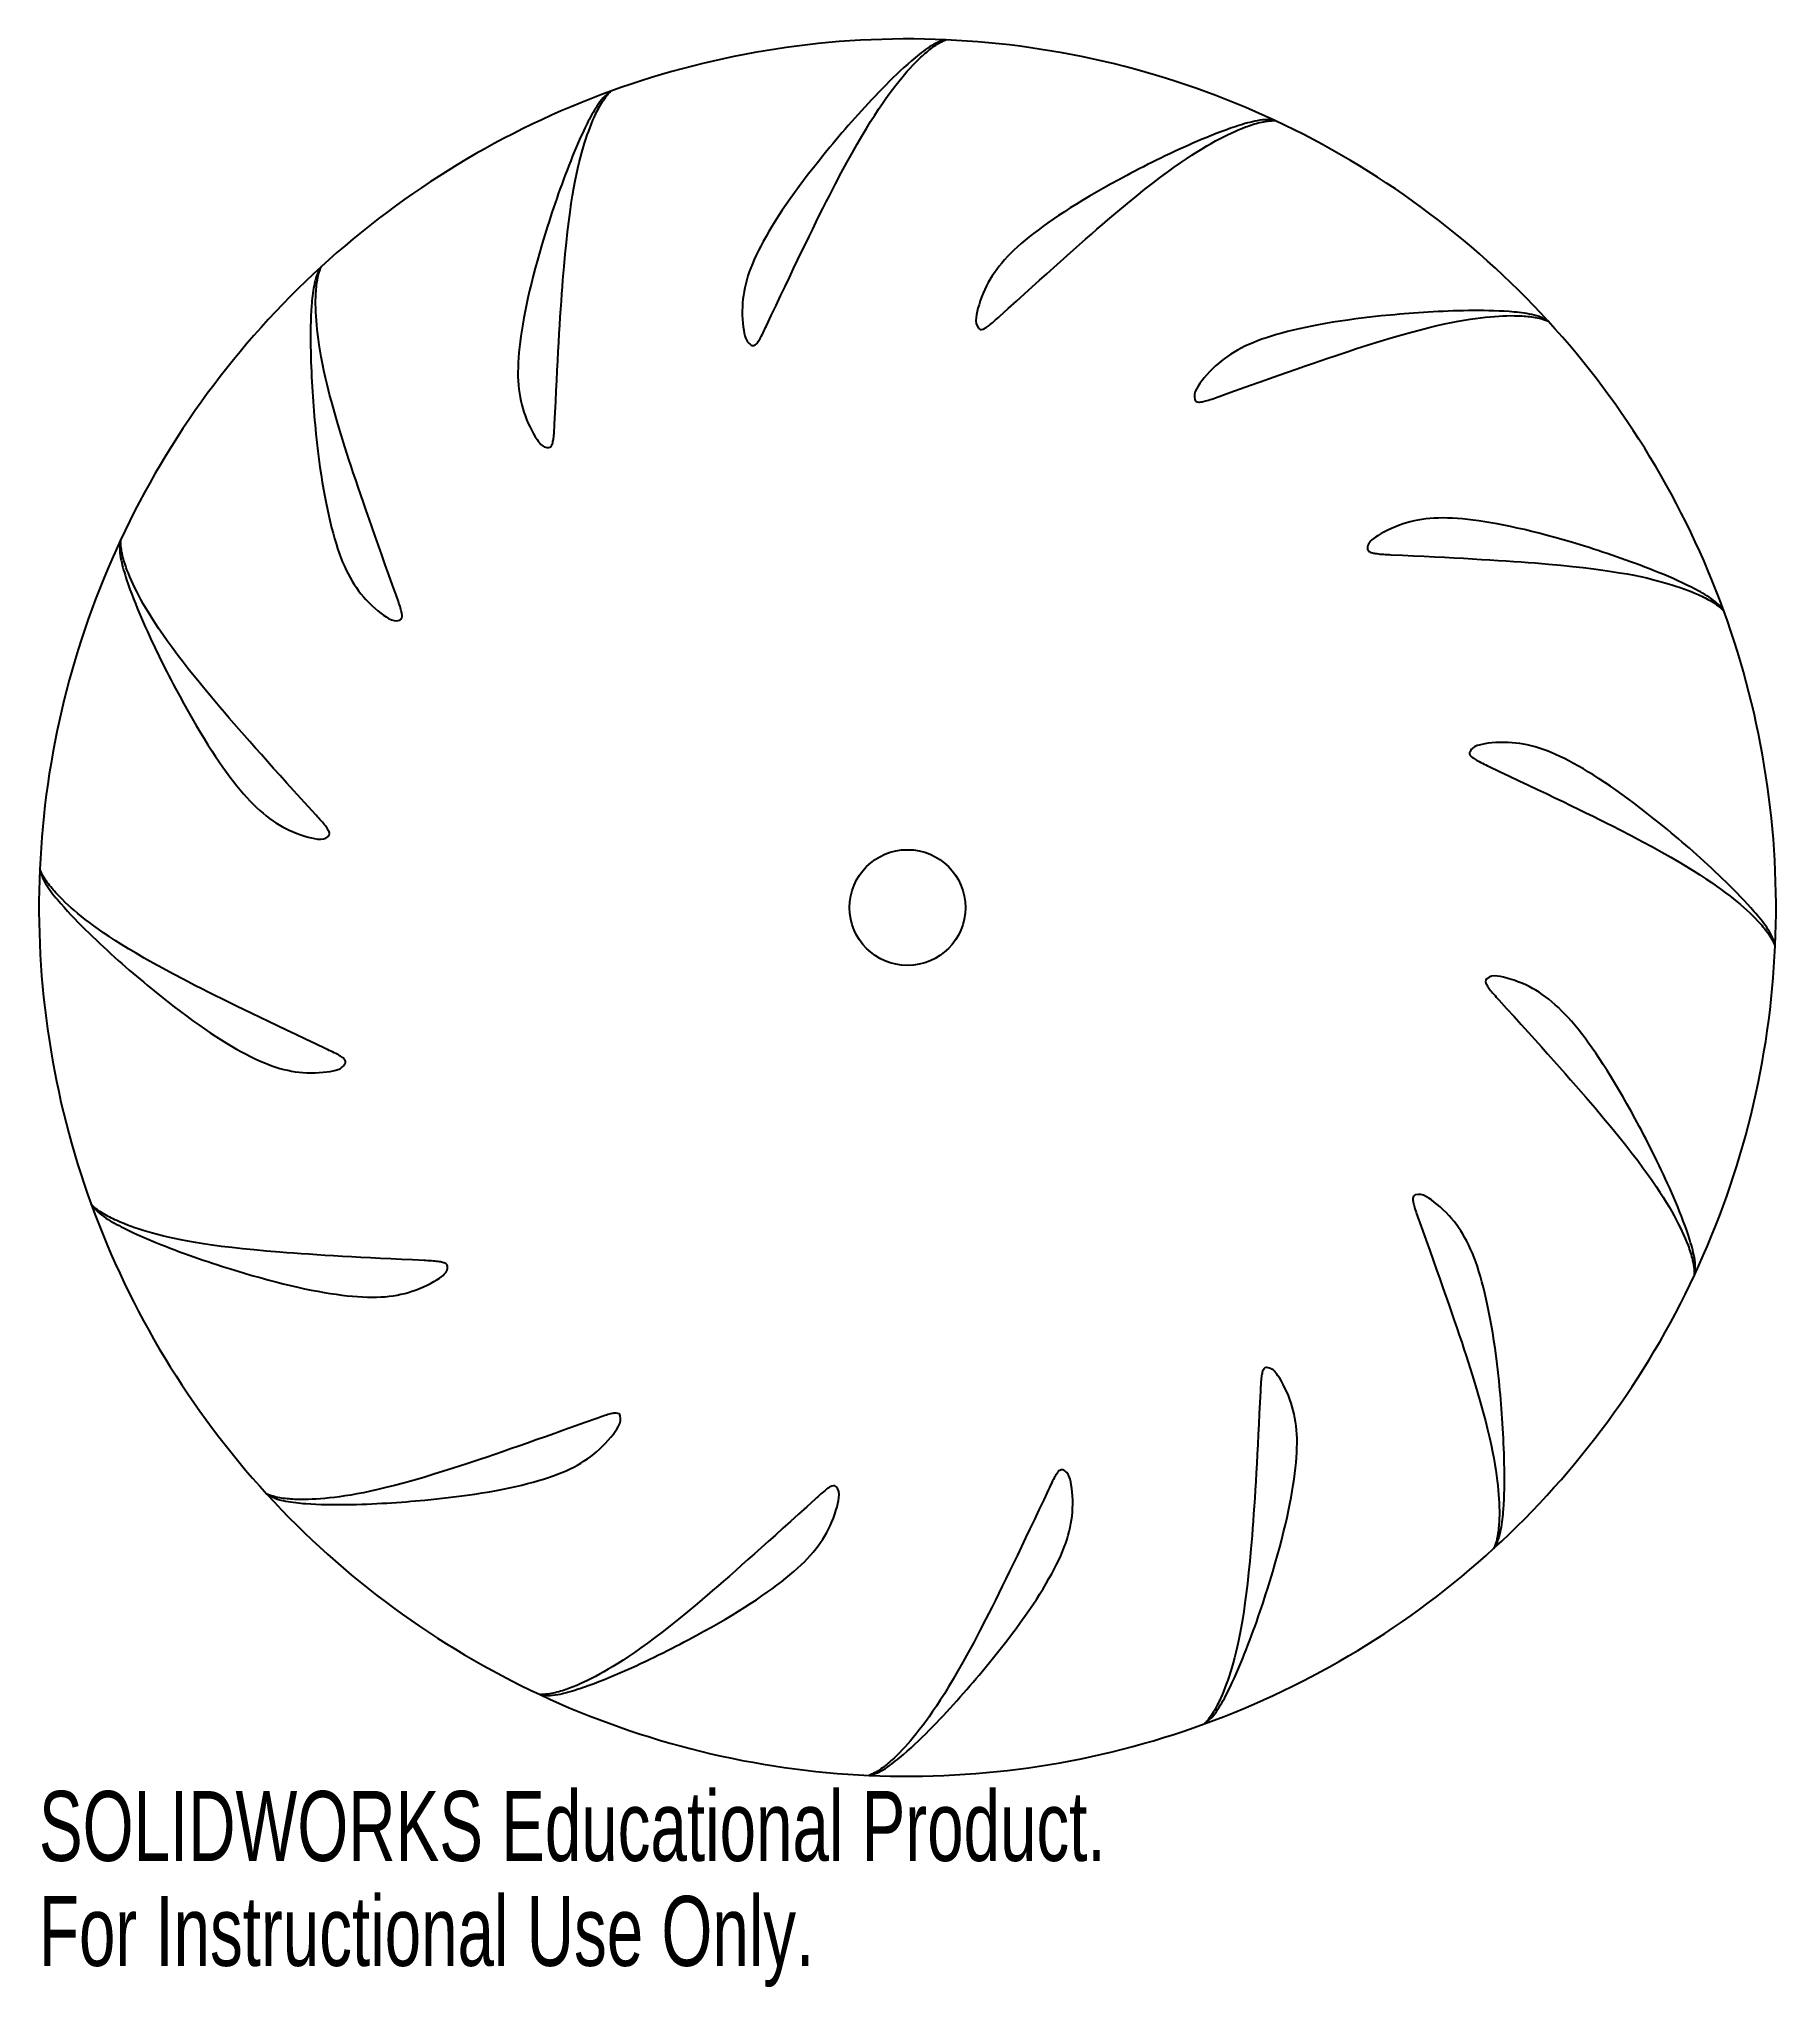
# Model space of a CAD drawing. Header units: millimetres. Extents: x -60 to 60, y -75 to 60.
import ezdxf

# ---------------------------------------------------------------- set-up
doc = ezdxf.new("R2010")
doc.units = ezdxf.units.MM
doc.styles.add('SLDTEXTSTYLE0', font='TXT', dxfattribs={"width": 0.7})

msp = doc.modelspace()

# ---------------------------------------------------------------- linework, layer by layer
at = {"color": 7, "linetype": 'Continuous', "lineweight": 25}
msp.add_circle((0, 0), 4, dxfattribs=at)
for start, end in [(87.4716, 109.9714), (64.9716, 87.4714), (109.9716, 132.4714), (42.4716, 64.9714), (132.4716, 154.9714), (19.9716, 42.4714), (154.9716, 177.4714), (357.4716, 19.9714), (177.4716, 199.9714), (334.9716, 357.4714), (199.9716, 222.4714), (312.4716, 334.9714), (222.4716, 244.9714), (289.9716, 312.4714), (244.9716, 267.4714), (267.4716, 289.9714)]:
    msp.add_arc((0, 0), 60, start, end, dxfattribs=at)
for points, knots in [([(2.65, 59.94), (2.65, 59.94), (2.65, 59.94), (2.65, 59.94), (2.65, 59.94), (2.65, 59.94), (2.64, 59.94), (2.64, 59.94), (2.62, 59.93), (2.58, 59.92), (2.53, 59.9), (2.45, 59.88), (2.25, 59.83), (1.87, 59.68), (1.18, 59.25), (-0.09, 58.21), (-2.44, 55.93), (-6.76, 51), (-10.49, 45.63), (-11.59, 42.14), (-11.29, 39.32), (-11.01, 38.99), (-10.79, 38.86)], [0, 0, 0, 0, 0.0000006, 0.0000013, 0.0000032, 0.0000087, 0.0000249, 0.000073, 0.000211, 0.0005729, 0.0013066, 0.0023638, 0.0038896, 0.0078408, 0.0156445, 0.0312967, 0.0626009, 0.1252166, 0.2504451, 0.3754675, 0.445342, 0.499514, 0.499514, 0.499514, 0.499514]), ([(-10.79, 38.86), (-10.75, 38.84), (-10.68, 38.8), (-10.49, 38.87), (-10.36, 39.03), (-10.13, 39.37), (-8.04, 43.81), (-3.79, 52.67), (-1, 56.71), (0.65, 58.53), (1.59, 59.33), (2.09, 59.67), (2.37, 59.81), (2.51, 59.88), (2.59, 59.92), (2.63, 59.93), (2.64, 59.94), (2.65, 59.94), (2.65, 59.94), (2.65, 59.94), (2.65, 59.94), (2.65, 59.94), (2.65, 59.94)], [0.499514, 0.499514, 0.499514, 0.499514, 0.5082622, 0.5151159, 0.5189437, 0.5228581, 0.5306859, 0.6245245, 0.8122199, 0.9060906, 0.9530411, 0.9765371, 0.9882019, 0.9942551, 0.9972044, 0.9988122, 0.9996763, 0.9999301, 0.999986, 0.9999971, 0.9999993, 1, 1, 1, 1]), ([(-20.49, 56.39), (-20.49, 56.39), (-20.49, 56.39), (-20.49, 56.39), (-20.49, 56.39), (-20.49, 56.39), (-20.5, 56.39), (-20.5, 56.38), (-20.52, 56.37), (-20.54, 56.35), (-20.59, 56.31), (-20.65, 56.26), (-20.81, 56.14), (-21.11, 55.86), (-21.59, 55.19), (-22.36, 53.75), (-23.66, 50.74), (-25.76, 44.53), (-27.15, 38.14), (-26.83, 34.5), (-25.47, 32.01), (-25.1, 31.8), (-24.83, 31.77)], [0, 0, 0, 0, 0.0000006, 0.0000013, 0.0000032, 0.0000087, 0.0000249, 0.000073, 0.000211, 0.0005729, 0.0013066, 0.0023638, 0.0038896, 0.0078408, 0.0156445, 0.0312967, 0.0626009, 0.1252166, 0.2504451, 0.3754675, 0.445342, 0.499514, 0.499514, 0.499514, 0.499514]), ([(-24.83, 31.77), (-24.79, 31.77), (-24.71, 31.76), (-24.57, 31.9), (-24.51, 32.1), (-24.42, 32.5), (-24.19, 37.4), (-23.66, 47.21), (-22.63, 52.01), (-21.79, 54.32), (-21.24, 55.42), (-20.9, 55.93), (-20.7, 56.17), (-20.59, 56.29), (-20.54, 56.35), (-20.5, 56.38), (-20.5, 56.39), (-20.49, 56.39), (-20.49, 56.39), (-20.49, 56.39), (-20.49, 56.39), (-20.49, 56.39), (-20.49, 56.39)], [0.499514, 0.499514, 0.499514, 0.499514, 0.5082622, 0.5151159, 0.5189437, 0.5228581, 0.5306859, 0.6245245, 0.8122199, 0.9060906, 0.9530411, 0.9765371, 0.9882019, 0.9942551, 0.9972044, 0.9988122, 0.9996763, 0.9999301, 0.999986, 0.9999971, 0.9999993, 1, 1, 1, 1]), ([(25.38, 54.37), (25.38, 54.37), (25.38, 54.37), (25.38, 54.37), (25.38, 54.37), (25.38, 54.37), (25.38, 54.37), (25.37, 54.37), (25.35, 54.37), (25.32, 54.37), (25.26, 54.37), (25.18, 54.39), (24.98, 54.41), (24.57, 54.43), (23.76, 54.29), (22.19, 53.82), (19.15, 52.61), (13.27, 49.7), (7.77, 46.17), (5.42, 43.36), (4.62, 40.64), (4.74, 40.23), (4.91, 40.03)], [0, 0, 0, 0, 0.0000006, 0.0000013, 0.0000032, 0.0000087, 0.0000249, 0.000073, 0.000211, 0.0005729, 0.0013066, 0.0023638, 0.0038896, 0.0078408, 0.0156445, 0.0312967, 0.0626009, 0.1252166, 0.2504451, 0.3754675, 0.445342, 0.499514, 0.499514, 0.499514, 0.499514]), ([(4.91, 40.03), (4.93, 39.99), (4.98, 39.93), (5.18, 39.93), (5.37, 40.02), (5.71, 40.25), (9.34, 43.55), (16.65, 50.11), (20.78, 52.78), (23, 53.82), (24.17, 54.21), (24.77, 54.32), (25.08, 54.35), (25.24, 54.36), (25.32, 54.36), (25.37, 54.37), (25.38, 54.37), (25.38, 54.37), (25.38, 54.37), (25.38, 54.37), (25.38, 54.37), (25.38, 54.37), (25.38, 54.37)], [0.499514, 0.499514, 0.499514, 0.499514, 0.5082622, 0.5151159, 0.5189437, 0.5228581, 0.5306859, 0.6245245, 0.8122199, 0.9060906, 0.9530411, 0.9765371, 0.9882019, 0.9942551, 0.9972044, 0.9988122, 0.9996763, 0.9999301, 0.999986, 0.9999971, 0.9999993, 1, 1, 1, 1]), ([(-40.51, 44.26), (-40.51, 44.26), (-40.51, 44.26), (-40.51, 44.26), (-40.51, 44.26), (-40.51, 44.26), (-40.52, 44.25), (-40.52, 44.25), (-40.53, 44.23), (-40.54, 44.2), (-40.57, 44.15), (-40.61, 44.08), (-40.71, 43.9), (-40.88, 43.53), (-41.06, 42.73), (-41.23, 41.1), (-41.27, 37.82), (-40.84, 31.28), (-39.68, 24.84), (-37.99, 21.6), (-35.78, 19.82), (-35.36, 19.78), (-35.1, 19.85)], [0, 0, 0, 0, 0.0000006, 0.0000013, 0.0000032, 0.0000087, 0.0000249, 0.000073, 0.000211, 0.0005729, 0.0013066, 0.0023638, 0.0038896, 0.0078408, 0.0156445, 0.0312967, 0.0626009, 0.1252166, 0.2504451, 0.3754675, 0.445342, 0.499514, 0.499514, 0.499514, 0.499514]), ([(-35.1, 19.85), (-35.06, 19.86), (-34.98, 19.89), (-34.91, 20.07), (-34.92, 20.27), (-35, 20.68), (-36.66, 25.3), (-39.93, 34.56), (-40.81, 39.39), (-40.92, 41.85), (-40.83, 43.07), (-40.71, 43.67), (-40.62, 43.97), (-40.57, 44.12), (-40.54, 44.2), (-40.52, 44.24), (-40.51, 44.25), (-40.51, 44.26), (-40.51, 44.26), (-40.51, 44.26), (-40.51, 44.26), (-40.51, 44.26), (-40.51, 44.26)], [0.499514, 0.499514, 0.499514, 0.499514, 0.5082622, 0.5151159, 0.5189437, 0.5228581, 0.5306859, 0.6245245, 0.8122199, 0.9060906, 0.9530411, 0.9765371, 0.9882019, 0.9942551, 0.9972044, 0.9988122, 0.9996763, 0.9999301, 0.999986, 0.9999971, 0.9999993, 1, 1, 1, 1]), ([(44.26, 40.51), (44.26, 40.51), (44.26, 40.51), (44.26, 40.51), (44.26, 40.51), (44.26, 40.51), (44.25, 40.52), (44.25, 40.52), (44.23, 40.53), (44.2, 40.54), (44.15, 40.57), (44.08, 40.61), (43.9, 40.71), (43.53, 40.88), (42.73, 41.06), (41.1, 41.23), (37.82, 41.27), (31.28, 40.84), (24.84, 39.68), (21.6, 37.99), (19.82, 35.78), (19.78, 35.36), (19.85, 35.1)], [0, 0, 0, 0, 0.0000006, 0.0000013, 0.0000032, 0.0000087, 0.0000249, 0.000073, 0.000211, 0.0005729, 0.0013066, 0.0023638, 0.0038896, 0.0078408, 0.0156445, 0.0312967, 0.0626009, 0.1252166, 0.2504451, 0.3754675, 0.445342, 0.499514, 0.499514, 0.499514, 0.499514]), ([(19.85, 35.1), (19.86, 35.06), (19.89, 34.98), (20.07, 34.91), (20.27, 34.92), (20.68, 35), (25.3, 36.66), (34.56, 39.93), (39.39, 40.81), (41.85, 40.92), (43.07, 40.83), (43.67, 40.71), (43.97, 40.62), (44.12, 40.57), (44.2, 40.54), (44.24, 40.52), (44.25, 40.51), (44.26, 40.51), (44.26, 40.51), (44.26, 40.51), (44.26, 40.51), (44.26, 40.51), (44.26, 40.51)], [0.499514, 0.499514, 0.499514, 0.499514, 0.5082622, 0.5151159, 0.5189437, 0.5228581, 0.5306859, 0.6245245, 0.8122199, 0.9060906, 0.9530411, 0.9765371, 0.9882019, 0.9942551, 0.9972044, 0.9988122, 0.9996763, 0.9999301, 0.999986, 0.9999971, 0.9999993, 1, 1, 1, 1]), ([(56.39, 20.49), (56.39, 20.49), (56.39, 20.49), (56.39, 20.49), (56.39, 20.49), (56.39, 20.49), (56.39, 20.5), (56.38, 20.5), (56.37, 20.52), (56.35, 20.54), (56.31, 20.59), (56.26, 20.65), (56.14, 20.81), (55.86, 21.11), (55.19, 21.59), (53.75, 22.36), (50.74, 23.66), (44.53, 25.76), (38.14, 27.15), (34.5, 26.83), (32.01, 25.47), (31.8, 25.1), (31.77, 24.83)], [0, 0, 0, 0, 0.0000006, 0.0000013, 0.0000032, 0.0000087, 0.0000249, 0.000073, 0.000211, 0.0005729, 0.0013066, 0.0023638, 0.0038896, 0.0078408, 0.0156445, 0.0312967, 0.0626009, 0.1252166, 0.2504451, 0.3754675, 0.445342, 0.499514, 0.499514, 0.499514, 0.499514]), ([(-54.37, 25.38), (-54.37, 25.38), (-54.37, 25.38), (-54.37, 25.38), (-54.37, 25.38), (-54.37, 25.38), (-54.37, 25.38), (-54.37, 25.37), (-54.37, 25.35), (-54.37, 25.32), (-54.37, 25.26), (-54.39, 25.18), (-54.41, 24.98), (-54.43, 24.57), (-54.29, 23.76), (-53.82, 22.19), (-52.61, 19.15), (-49.7, 13.27), (-46.17, 7.77), (-43.36, 5.42), (-40.64, 4.62), (-40.23, 4.74), (-40.03, 4.91)], [0, 0, 0, 0, 0.0000006, 0.0000013, 0.0000032, 0.0000087, 0.0000249, 0.000073, 0.000211, 0.0005729, 0.0013066, 0.0023638, 0.0038896, 0.0078408, 0.0156445, 0.0312967, 0.0626009, 0.1252166, 0.2504451, 0.3754675, 0.445342, 0.499514, 0.499514, 0.499514, 0.499514]), ([(-40.03, 4.91), (-39.99, 4.93), (-39.93, 4.98), (-39.93, 5.18), (-40.02, 5.37), (-40.25, 5.71), (-43.55, 9.34), (-50.11, 16.65), (-52.78, 20.78), (-53.82, 23), (-54.21, 24.17), (-54.32, 24.77), (-54.35, 25.08), (-54.36, 25.24), (-54.36, 25.32), (-54.37, 25.37), (-54.37, 25.38), (-54.37, 25.38), (-54.37, 25.38), (-54.37, 25.38), (-54.37, 25.38), (-54.37, 25.38), (-54.37, 25.38)], [0.499514, 0.499514, 0.499514, 0.499514, 0.5082622, 0.5151159, 0.5189437, 0.5228581, 0.5306859, 0.6245245, 0.8122199, 0.9060906, 0.9530411, 0.9765371, 0.9882019, 0.9942551, 0.9972044, 0.9988122, 0.9996763, 0.9999301, 0.999986, 0.9999971, 0.9999993, 1, 1, 1, 1]), ([(31.77, 24.83), (31.77, 24.79), (31.76, 24.71), (31.9, 24.57), (32.1, 24.51), (32.5, 24.42), (37.4, 24.19), (47.21, 23.66), (52.01, 22.63), (54.32, 21.79), (55.42, 21.24), (55.93, 20.9), (56.17, 20.7), (56.29, 20.59), (56.35, 20.54), (56.38, 20.5), (56.39, 20.5), (56.39, 20.49), (56.39, 20.49), (56.39, 20.49), (56.39, 20.49), (56.39, 20.49), (56.39, 20.49)], [0.499514, 0.499514, 0.499514, 0.499514, 0.5082622, 0.5151159, 0.5189437, 0.5228581, 0.5306859, 0.6245245, 0.8122199, 0.9060906, 0.9530411, 0.9765371, 0.9882019, 0.9942551, 0.9972044, 0.9988122, 0.9996763, 0.9999301, 0.999986, 0.9999971, 0.9999993, 1, 1, 1, 1]), ([(38.86, 10.79), (38.84, 10.75), (38.8, 10.68), (38.87, 10.49), (39.03, 10.36), (39.37, 10.13), (43.81, 8.04), (52.67, 3.79), (56.71, 1), (58.53, -0.65), (59.33, -1.59), (59.67, -2.09), (59.81, -2.37), (59.88, -2.51), (59.92, -2.59), (59.93, -2.63), (59.94, -2.64), (59.94, -2.65), (59.94, -2.65), (59.94, -2.65), (59.94, -2.65), (59.94, -2.65), (59.94, -2.65)], [0.499514, 0.499514, 0.499514, 0.499514, 0.5082622, 0.5151159, 0.5189437, 0.5228581, 0.5306859, 0.6245245, 0.8122199, 0.9060906, 0.9530411, 0.9765371, 0.9882019, 0.9942551, 0.9972044, 0.9988122, 0.9996763, 0.9999301, 0.999986, 0.9999971, 0.9999993, 1, 1, 1, 1]), ([(59.94, -2.65), (59.94, -2.65), (59.94, -2.65), (59.94, -2.65), (59.94, -2.65), (59.94, -2.65), (59.94, -2.64), (59.94, -2.64), (59.93, -2.62), (59.92, -2.58), (59.9, -2.53), (59.88, -2.45), (59.83, -2.25), (59.68, -1.87), (59.25, -1.18), (58.21, 0.09), (55.93, 2.44), (51, 6.76), (45.63, 10.49), (42.14, 11.59), (39.32, 11.29), (38.99, 11.01), (38.86, 10.79)], [0, 0, 0, 0, 0.0000006, 0.0000013, 0.0000032, 0.0000087, 0.0000249, 0.000073, 0.000211, 0.0005729, 0.0013066, 0.0023638, 0.0038896, 0.0078408, 0.0156445, 0.0312967, 0.0626009, 0.1252166, 0.2504451, 0.3754675, 0.445342, 0.499514, 0.499514, 0.499514, 0.499514]), ([(-59.94, 2.65), (-59.94, 2.65), (-59.94, 2.65), (-59.94, 2.65), (-59.94, 2.65), (-59.94, 2.65), (-59.94, 2.64), (-59.94, 2.64), (-59.93, 2.62), (-59.92, 2.58), (-59.9, 2.53), (-59.88, 2.45), (-59.83, 2.25), (-59.68, 1.87), (-59.25, 1.18), (-58.21, -0.09), (-55.93, -2.44), (-51, -6.76), (-45.63, -10.49), (-42.14, -11.59), (-39.32, -11.29), (-38.99, -11.01), (-38.86, -10.79)], [0, 0, 0, 0, 0.0000006, 0.0000013, 0.0000032, 0.0000087, 0.0000249, 0.000073, 0.000211, 0.0005729, 0.0013066, 0.0023638, 0.0038896, 0.0078408, 0.0156445, 0.0312967, 0.0626009, 0.1252166, 0.2504451, 0.3754675, 0.445342, 0.499514, 0.499514, 0.499514, 0.499514]), ([(-38.86, -10.79), (-38.84, -10.75), (-38.8, -10.68), (-38.87, -10.49), (-39.03, -10.36), (-39.37, -10.13), (-43.81, -8.04), (-52.67, -3.79), (-56.71, -1), (-58.53, 0.65), (-59.33, 1.59), (-59.67, 2.09), (-59.81, 2.37), (-59.88, 2.51), (-59.92, 2.59), (-59.93, 2.63), (-59.94, 2.64), (-59.94, 2.65), (-59.94, 2.65), (-59.94, 2.65), (-59.94, 2.65), (-59.94, 2.65), (-59.94, 2.65)], [0.499514, 0.499514, 0.499514, 0.499514, 0.5082622, 0.5151159, 0.5189437, 0.5228581, 0.5306859, 0.6245245, 0.8122199, 0.9060906, 0.9530411, 0.9765371, 0.9882019, 0.9942551, 0.9972044, 0.9988122, 0.9996763, 0.9999301, 0.999986, 0.9999971, 0.9999993, 1, 1, 1, 1]), ([(40.03, -4.91), (39.99, -4.93), (39.93, -4.98), (39.93, -5.18), (40.02, -5.37), (40.25, -5.71), (43.55, -9.34), (50.11, -16.65), (52.78, -20.78), (53.82, -23), (54.21, -24.17), (54.32, -24.77), (54.35, -25.08), (54.36, -25.24), (54.36, -25.32), (54.37, -25.37), (54.37, -25.38), (54.37, -25.38), (54.37, -25.38), (54.37, -25.38), (54.37, -25.38), (54.37, -25.38), (54.37, -25.38)], [0.499514, 0.499514, 0.499514, 0.499514, 0.5082622, 0.5151159, 0.5189437, 0.5228581, 0.5306859, 0.6245245, 0.8122199, 0.9060906, 0.9530411, 0.9765371, 0.9882019, 0.9942551, 0.9972044, 0.9988122, 0.9996763, 0.9999301, 0.999986, 0.9999971, 0.9999993, 1, 1, 1, 1]), ([(54.37, -25.38), (54.37, -25.38), (54.37, -25.38), (54.37, -25.38), (54.37, -25.38), (54.37, -25.38), (54.37, -25.38), (54.37, -25.37), (54.37, -25.35), (54.37, -25.32), (54.37, -25.26), (54.39, -25.18), (54.41, -24.98), (54.43, -24.57), (54.29, -23.76), (53.82, -22.19), (52.61, -19.15), (49.7, -13.27), (46.17, -7.77), (43.36, -5.42), (40.64, -4.62), (40.23, -4.74), (40.03, -4.91)], [0, 0, 0, 0, 0.0000006, 0.0000013, 0.0000032, 0.0000087, 0.0000249, 0.000073, 0.000211, 0.0005729, 0.0013066, 0.0023638, 0.0038896, 0.0078408, 0.0156445, 0.0312967, 0.0626009, 0.1252166, 0.2504451, 0.3754675, 0.445342, 0.499514, 0.499514, 0.499514, 0.499514]), ([(35.1, -19.85), (35.06, -19.86), (34.98, -19.89), (34.91, -20.07), (34.92, -20.27), (35, -20.68), (36.66, -25.3), (39.93, -34.56), (40.81, -39.39), (40.92, -41.85), (40.83, -43.07), (40.71, -43.67), (40.62, -43.97), (40.57, -44.12), (40.54, -44.2), (40.52, -44.24), (40.51, -44.25), (40.51, -44.26), (40.51, -44.26), (40.51, -44.26), (40.51, -44.26), (40.51, -44.26), (40.51, -44.26)], [0.499514, 0.499514, 0.499514, 0.499514, 0.5082622, 0.5151159, 0.5189437, 0.5228581, 0.5306859, 0.6245245, 0.8122199, 0.9060906, 0.9530411, 0.9765371, 0.9882019, 0.9942551, 0.9972044, 0.9988122, 0.9996763, 0.9999301, 0.999986, 0.9999971, 0.9999993, 1, 1, 1, 1]), ([(40.51, -44.26), (40.51, -44.26), (40.51, -44.26), (40.51, -44.26), (40.51, -44.26), (40.51, -44.26), (40.52, -44.25), (40.52, -44.25), (40.53, -44.23), (40.54, -44.2), (40.57, -44.15), (40.61, -44.08), (40.71, -43.9), (40.88, -43.53), (41.06, -42.73), (41.23, -41.1), (41.27, -37.82), (40.84, -31.28), (39.68, -24.84), (37.99, -21.6), (35.78, -19.82), (35.36, -19.78), (35.1, -19.85)], [0, 0, 0, 0, 0.0000006, 0.0000013, 0.0000032, 0.0000087, 0.0000249, 0.000073, 0.000211, 0.0005729, 0.0013066, 0.0023638, 0.0038896, 0.0078408, 0.0156445, 0.0312967, 0.0626009, 0.1252166, 0.2504451, 0.3754675, 0.445342, 0.499514, 0.499514, 0.499514, 0.499514]), ([(-31.77, -24.83), (-31.77, -24.79), (-31.76, -24.71), (-31.9, -24.57), (-32.1, -24.51), (-32.5, -24.42), (-37.4, -24.19), (-47.21, -23.66), (-52.01, -22.63), (-54.32, -21.79), (-55.42, -21.24), (-55.93, -20.9), (-56.17, -20.7), (-56.29, -20.59), (-56.35, -20.54), (-56.38, -20.5), (-56.39, -20.5), (-56.39, -20.49), (-56.39, -20.49), (-56.39, -20.49), (-56.39, -20.49), (-56.39, -20.49), (-56.39, -20.49)], [0.499514, 0.499514, 0.499514, 0.499514, 0.5082622, 0.5151159, 0.5189437, 0.5228581, 0.5306859, 0.6245245, 0.8122199, 0.9060906, 0.9530411, 0.9765371, 0.9882019, 0.9942551, 0.9972044, 0.9988122, 0.9996763, 0.9999301, 0.999986, 0.9999971, 0.9999993, 1, 1, 1, 1]), ([(-56.39, -20.49), (-56.39, -20.49), (-56.39, -20.49), (-56.39, -20.49), (-56.39, -20.49), (-56.39, -20.49), (-56.39, -20.5), (-56.38, -20.5), (-56.37, -20.52), (-56.35, -20.54), (-56.31, -20.59), (-56.26, -20.65), (-56.14, -20.81), (-55.86, -21.11), (-55.19, -21.59), (-53.75, -22.36), (-50.74, -23.66), (-44.53, -25.76), (-38.14, -27.15), (-34.5, -26.83), (-32.01, -25.47), (-31.8, -25.1), (-31.77, -24.83)], [0, 0, 0, 0, 0.0000006, 0.0000013, 0.0000032, 0.0000087, 0.0000249, 0.000073, 0.000211, 0.0005729, 0.0013066, 0.0023638, 0.0038896, 0.0078408, 0.0156445, 0.0312967, 0.0626009, 0.1252166, 0.2504451, 0.3754675, 0.445342, 0.499514, 0.499514, 0.499514, 0.499514]), ([(24.83, -31.77), (24.79, -31.77), (24.71, -31.76), (24.57, -31.9), (24.51, -32.1), (24.42, -32.5), (24.19, -37.4), (23.66, -47.21), (22.63, -52.01), (21.79, -54.32), (21.24, -55.42), (20.9, -55.93), (20.7, -56.17), (20.59, -56.29), (20.54, -56.35), (20.5, -56.38), (20.5, -56.39), (20.49, -56.39), (20.49, -56.39), (20.49, -56.39), (20.49, -56.39), (20.49, -56.39), (20.49, -56.39)], [0.499514, 0.499514, 0.499514, 0.499514, 0.5082622, 0.5151159, 0.5189437, 0.5228581, 0.5306859, 0.6245245, 0.8122199, 0.9060906, 0.9530411, 0.9765371, 0.9882019, 0.9942551, 0.9972044, 0.9988122, 0.9996763, 0.9999301, 0.999986, 0.9999971, 0.9999993, 1, 1, 1, 1]), ([(20.49, -56.39), (20.49, -56.39), (20.49, -56.39), (20.49, -56.39), (20.49, -56.39), (20.49, -56.39), (20.5, -56.39), (20.5, -56.38), (20.52, -56.37), (20.54, -56.35), (20.59, -56.31), (20.65, -56.26), (20.81, -56.14), (21.11, -55.86), (21.59, -55.19), (22.36, -53.75), (23.66, -50.74), (25.76, -44.53), (27.15, -38.14), (26.83, -34.5), (25.47, -32.01), (25.1, -31.8), (24.83, -31.77)], [0, 0, 0, 0, 0.0000006, 0.0000013, 0.0000032, 0.0000087, 0.0000249, 0.000073, 0.000211, 0.0005729, 0.0013066, 0.0023638, 0.0038896, 0.0078408, 0.0156445, 0.0312967, 0.0626009, 0.1252166, 0.2504451, 0.3754675, 0.445342, 0.499514, 0.499514, 0.499514, 0.499514]), ([(-19.85, -35.1), (-19.86, -35.06), (-19.89, -34.98), (-20.07, -34.91), (-20.27, -34.92), (-20.68, -35), (-25.3, -36.66), (-34.56, -39.93), (-39.39, -40.81), (-41.85, -40.92), (-43.07, -40.83), (-43.67, -40.71), (-43.97, -40.62), (-44.12, -40.57), (-44.2, -40.54), (-44.24, -40.52), (-44.25, -40.51), (-44.26, -40.51), (-44.26, -40.51), (-44.26, -40.51), (-44.26, -40.51), (-44.26, -40.51), (-44.26, -40.51)], [0.499514, 0.499514, 0.499514, 0.499514, 0.5082622, 0.5151159, 0.5189437, 0.5228581, 0.5306859, 0.6245245, 0.8122199, 0.9060906, 0.9530411, 0.9765371, 0.9882019, 0.9942551, 0.9972044, 0.9988122, 0.9996763, 0.9999301, 0.999986, 0.9999971, 0.9999993, 1, 1, 1, 1]), ([(-44.26, -40.51), (-44.26, -40.51), (-44.26, -40.51), (-44.26, -40.51), (-44.26, -40.51), (-44.26, -40.51), (-44.25, -40.52), (-44.25, -40.52), (-44.23, -40.53), (-44.2, -40.54), (-44.15, -40.57), (-44.08, -40.61), (-43.9, -40.71), (-43.53, -40.88), (-42.73, -41.06), (-41.1, -41.23), (-37.82, -41.27), (-31.28, -40.84), (-24.84, -39.68), (-21.6, -37.99), (-19.82, -35.78), (-19.78, -35.36), (-19.85, -35.1)], [0, 0, 0, 0, 0.0000006, 0.0000013, 0.0000032, 0.0000087, 0.0000249, 0.000073, 0.000211, 0.0005729, 0.0013066, 0.0023638, 0.0038896, 0.0078408, 0.0156445, 0.0312967, 0.0626009, 0.1252166, 0.2504451, 0.3754675, 0.445342, 0.499514, 0.499514, 0.499514, 0.499514]), ([(10.79, -38.86), (10.75, -38.84), (10.68, -38.8), (10.49, -38.87), (10.36, -39.03), (10.13, -39.37), (8.04, -43.81), (3.79, -52.67), (1, -56.71), (-0.65, -58.53), (-1.59, -59.33), (-2.09, -59.67), (-2.37, -59.81), (-2.51, -59.88), (-2.59, -59.92), (-2.63, -59.93), (-2.64, -59.94), (-2.65, -59.94), (-2.65, -59.94), (-2.65, -59.94), (-2.65, -59.94), (-2.65, -59.94), (-2.65, -59.94)], [0.499514, 0.499514, 0.499514, 0.499514, 0.5082622, 0.5151159, 0.5189437, 0.5228581, 0.5306859, 0.6245245, 0.8122199, 0.9060906, 0.9530411, 0.9765371, 0.9882019, 0.9942551, 0.9972044, 0.9988122, 0.9996763, 0.9999301, 0.999986, 0.9999971, 0.9999993, 1, 1, 1, 1]), ([(-2.65, -59.94), (-2.65, -59.94), (-2.65, -59.94), (-2.65, -59.94), (-2.65, -59.94), (-2.65, -59.94), (-2.64, -59.94), (-2.64, -59.94), (-2.62, -59.93), (-2.58, -59.92), (-2.53, -59.9), (-2.45, -59.88), (-2.25, -59.83), (-1.87, -59.68), (-1.18, -59.25), (0.09, -58.21), (2.44, -55.93), (6.76, -51), (10.49, -45.63), (11.59, -42.14), (11.29, -39.32), (11.01, -38.99), (10.79, -38.86)], [0, 0, 0, 0, 0.0000006, 0.0000013, 0.0000032, 0.0000087, 0.0000249, 0.000073, 0.000211, 0.0005729, 0.0013066, 0.0023638, 0.0038896, 0.0078408, 0.0156445, 0.0312967, 0.0626009, 0.1252166, 0.2504451, 0.3754675, 0.445342, 0.499514, 0.499514, 0.499514, 0.499514]), ([(-4.91, -40.03), (-4.93, -39.99), (-4.98, -39.93), (-5.18, -39.93), (-5.37, -40.02), (-5.71, -40.25), (-9.34, -43.55), (-16.65, -50.11), (-20.78, -52.78), (-23, -53.82), (-24.17, -54.21), (-24.77, -54.32), (-25.08, -54.35), (-25.24, -54.36), (-25.32, -54.36), (-25.37, -54.37), (-25.38, -54.37), (-25.38, -54.37), (-25.38, -54.37), (-25.38, -54.37), (-25.38, -54.37), (-25.38, -54.37), (-25.38, -54.37)], [0.499514, 0.499514, 0.499514, 0.499514, 0.5082622, 0.5151159, 0.5189437, 0.5228581, 0.5306859, 0.6245245, 0.8122199, 0.9060906, 0.9530411, 0.9765371, 0.9882019, 0.9942551, 0.9972044, 0.9988122, 0.9996763, 0.9999301, 0.999986, 0.9999971, 0.9999993, 1, 1, 1, 1]), ([(-25.38, -54.37), (-25.38, -54.37), (-25.38, -54.37), (-25.38, -54.37), (-25.38, -54.37), (-25.38, -54.37), (-25.38, -54.37), (-25.37, -54.37), (-25.35, -54.37), (-25.32, -54.37), (-25.26, -54.37), (-25.18, -54.39), (-24.98, -54.41), (-24.57, -54.43), (-23.76, -54.29), (-22.19, -53.82), (-19.15, -52.61), (-13.27, -49.7), (-7.77, -46.17), (-5.42, -43.36), (-4.62, -40.64), (-4.74, -40.23), (-4.91, -40.03)], [0, 0, 0, 0, 0.0000006, 0.0000013, 0.0000032, 0.0000087, 0.0000249, 0.000073, 0.000211, 0.0005729, 0.0013066, 0.0023638, 0.0038896, 0.0078408, 0.0156445, 0.0312967, 0.0626009, 0.1252166, 0.2504451, 0.3754675, 0.445342, 0.499514, 0.499514, 0.499514, 0.499514])]:
    msp.add_open_spline(points, degree=3, knots=knots, dxfattribs=at)

# ---------------------------------------------------------------- texts
at = {"color": 7, "linetype": 'Continuous', "char_height": 4.8336, "attachment_point": 1, "style": 'SLDTEXTSTYLE0'}
for s, insert in [('SOLIDWORKS Educational Product.', (-60, -61.02)), ('For Instructional Use Only.', (-60, -68.27))]:
    msp.add_mtext(s, dxfattribs=dict(at, insert=insert))

doc.saveas('drawing.dxf')
